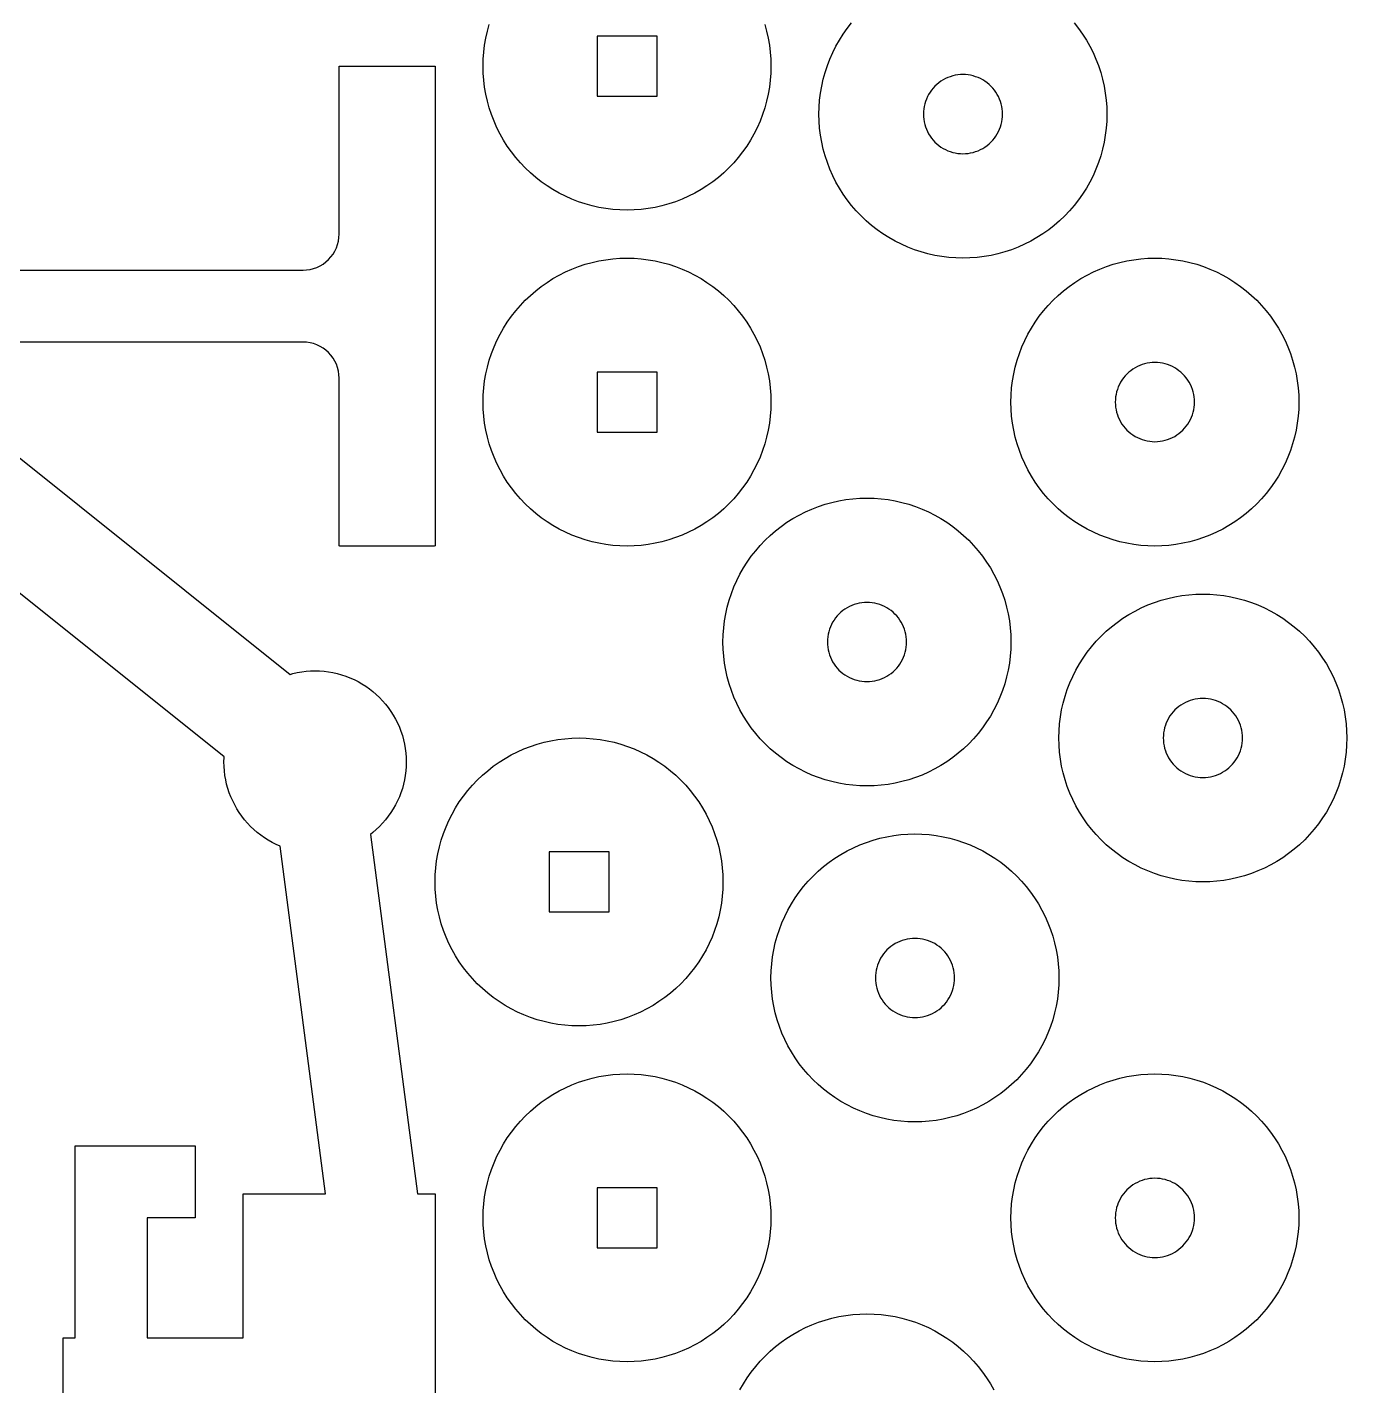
# Model space of a CAD drawing. Header units: millimetres. Extents: x 5 to 513, y 5 to 395.
# Drawn here: x 454 to 509, y 246 to 302.6 of the extents above; entities that cross this region are included whole.
import ezdxf

# ---------------------------------------------------------------- set-up
doc = ezdxf.new("R2010")
doc.units = ezdxf.units.MM
doc.layers.add('CUT', color=1, linetype='Continuous')

msp = doc.modelspace()

# ---------------------------------------------------------------- linework, layer by layer
at = {"layer": 'CUT'}
for points in [[(484.742, 302.742), (484.82, 302.458), (484.885, 302.171), (484.935, 301.88), (484.971, 301.588), (484.993, 301.294), (485, 301), (484.993, 300.706), (484.971, 300.412), (484.935, 300.12), (484.885, 299.829), (484.82, 299.542), (484.742, 299.258), (484.649, 298.979), (484.543, 298.704), (484.424, 298.435), (484.292, 298.172), (484.146, 297.915), (483.989, 297.667), (483.819, 297.426), (483.638, 297.194), (483.446, 296.971), (483.243, 296.757), (483.029, 296.554), (482.806, 296.362), (482.574, 296.181), (482.333, 296.011), (482.085, 295.854), (481.828, 295.708), (481.565, 295.576), (481.296, 295.457), (481.021, 295.351), (480.742, 295.258), (480.458, 295.18), (480.171, 295.115), (479.88, 295.065), (479.588, 295.029), (479.294, 295.007), (479, 295), (478.706, 295.007), (478.412, 295.029), (478.12, 295.065), (477.829, 295.115), (477.542, 295.18), (477.258, 295.258), (476.979, 295.351), (476.704, 295.457), (476.435, 295.576), (476.172, 295.708), (475.915, 295.854), (475.667, 296.011), (475.426, 296.181), (475.194, 296.362), (474.971, 296.554), (474.757, 296.757), (474.554, 296.971), (474.362, 297.194), (474.181, 297.426), (474.011, 297.667), (473.854, 297.915), (473.708, 298.172), (473.576, 298.435), (473.457, 298.704), (473.351, 298.979), (473.258, 299.258), (473.18, 299.542), (473.115, 299.829), (473.065, 300.12), (473.029, 300.412), (473.007, 300.706), (473, 301), (473.007, 301.294), (473.029, 301.588), (473.065, 301.88), (473.115, 302.171), (473.18, 302.458), (473.258, 302.742)], [(497.638, 302.806), (497.819, 302.574), (497.989, 302.333), (498.146, 302.085), (498.292, 301.828), (498.424, 301.565), (498.543, 301.296), (498.649, 301.021), (498.742, 300.742), (498.82, 300.458), (498.885, 300.171), (498.935, 299.88), (498.971, 299.588), (498.993, 299.294), (499, 299), (498.993, 298.706), (498.971, 298.412), (498.935, 298.12), (498.885, 297.829), (498.82, 297.542), (498.742, 297.258), (498.649, 296.979), (498.543, 296.704), (498.424, 296.435), (498.292, 296.172), (498.146, 295.915), (497.989, 295.667), (497.819, 295.426), (497.638, 295.194), (497.446, 294.971), (497.243, 294.757), (497.029, 294.554), (496.806, 294.362), (496.574, 294.181), (496.333, 294.011), (496.085, 293.854), (495.828, 293.708), (495.565, 293.576), (495.296, 293.457), (495.021, 293.351), (494.742, 293.258), (494.458, 293.18), (494.171, 293.115), (493.88, 293.065), (493.588, 293.029), (493.294, 293.007), (493, 293), (492.706, 293.007), (492.412, 293.029), (492.12, 293.065), (491.829, 293.115), (491.542, 293.18), (491.258, 293.258), (490.979, 293.351), (490.704, 293.457), (490.435, 293.576), (490.172, 293.708), (489.915, 293.854), (489.667, 294.011), (489.426, 294.181), (489.194, 294.362), (488.971, 294.554), (488.757, 294.757), (488.554, 294.971), (488.362, 295.194), (488.181, 295.426), (488.011, 295.667), (487.854, 295.915), (487.708, 296.172), (487.576, 296.435), (487.457, 296.704), (487.351, 296.979), (487.258, 297.258), (487.18, 297.542), (487.115, 297.829), (487.065, 298.12), (487.029, 298.412), (487.007, 298.706), (487, 299), (487.007, 299.294), (487.029, 299.588), (487.065, 299.88), (487.115, 300.171), (487.18, 300.458), (487.258, 300.742), (487.351, 301.021), (487.457, 301.296), (487.576, 301.565), (487.708, 301.828), (487.854, 302.085), (488.011, 302.333), (488.181, 302.574), (488.362, 302.806)], [(451.037, 292.5), (465.5, 292.5), (465.647, 292.507), (465.793, 292.529), (465.935, 292.565), (466.074, 292.614), (466.207, 292.677), (466.333, 292.753), (466.452, 292.84), (466.561, 292.939), (466.66, 293.048), (466.747, 293.167), (466.823, 293.293), (466.886, 293.426), (466.935, 293.565), (466.971, 293.707), (466.993, 293.853), (467, 294), (467, 300.963), (467.002, 300.998), (467.037, 301), (470.963, 301), (470.998, 300.998), (471, 300.963), (471, 281.037), (470.998, 281.002), (470.963, 281), (467.037, 281), (467.002, 281.002), (467, 281.037), (467, 288), (466.993, 288.147), (466.971, 288.293), (466.935, 288.435), (466.886, 288.574), (466.823, 288.707), (466.747, 288.833), (466.66, 288.952), (466.561, 289.061), (466.452, 289.16), (466.333, 289.247), (466.207, 289.323), (466.074, 289.386), (465.935, 289.435), (465.793, 289.471), (465.647, 289.493), (465.5, 289.5), (451.037, 289.5)], [(443, 293.217), (464.956, 275.653), (465.077, 275.686), (465.259, 275.727), (465.442, 275.759), (465.628, 275.782), (465.814, 275.795), (466, 275.8), (466.186, 275.795), (466.372, 275.782), (466.558, 275.759), (466.741, 275.727), (466.923, 275.686), (467.103, 275.636), (467.28, 275.578), (467.454, 275.511), (467.625, 275.435), (467.791, 275.351), (467.954, 275.259), (468.111, 275.16), (468.264, 275.052), (468.411, 274.937), (468.552, 274.816), (468.687, 274.687), (468.816, 274.552), (468.937, 274.411), (469.052, 274.264), (469.16, 274.111), (469.259, 273.954), (469.351, 273.791), (469.435, 273.625), (469.511, 273.454), (469.578, 273.28), (469.636, 273.103), (469.686, 272.923), (469.727, 272.741), (469.759, 272.558), (469.782, 272.372), (469.795, 272.186), (469.8, 272), (469.795, 271.814), (469.782, 271.628), (469.759, 271.442), (469.727, 271.259), (469.686, 271.077), (469.636, 270.897), (469.578, 270.72), (469.511, 270.546), (469.435, 270.375), (469.351, 270.209), (469.259, 270.046), (469.16, 269.889), (469.052, 269.736), (468.937, 269.589), (468.816, 269.448), (468.687, 269.313), (468.552, 269.184), (468.411, 269.063), (468.31, 268.984), (470.264, 254), (471, 254), (471, 244)], [(455.5, 245), (455.5, 248), (456, 248), (456, 256), (459, 256), (461, 256), (461, 253), (459, 253), (459, 248), (463, 248), (463, 254), (466.432, 254), (464.542, 268.491), (464.375, 268.565), (464.209, 268.649), (464.046, 268.741), (463.889, 268.84), (463.736, 268.948), (463.589, 269.063), (463.448, 269.184), (463.313, 269.313), (463.184, 269.448), (463.063, 269.589), (462.948, 269.736), (462.84, 269.889), (462.741, 270.046), (462.649, 270.209), (462.565, 270.375), (462.489, 270.546), (462.422, 270.72), (462.364, 270.897), (462.314, 271.077), (462.273, 271.259), (462.241, 271.442), (462.218, 271.628), (462.205, 271.814), (462.2, 272), (462.205, 272.186), (462.207, 272.217), (443, 287.583)], [(483.708, 245.828), (483.854, 246.085), (484.011, 246.333), (484.181, 246.574), (484.362, 246.806), (484.554, 247.029), (484.757, 247.243), (484.971, 247.446), (485.194, 247.638), (485.426, 247.819), (485.667, 247.989), (485.915, 248.146), (486.172, 248.292), (486.435, 248.424), (486.704, 248.543), (486.979, 248.649), (487.258, 248.742), (487.542, 248.82), (487.829, 248.885), (488.12, 248.935), (488.412, 248.971), (488.706, 248.993), (489, 249), (489.294, 248.993), (489.588, 248.971), (489.88, 248.935), (490.171, 248.885), (490.458, 248.82), (490.742, 248.742), (491.021, 248.649), (491.296, 248.543), (491.565, 248.424), (491.828, 248.292), (492.085, 248.146), (492.333, 247.989), (492.574, 247.819), (492.806, 247.638), (493.029, 247.446), (493.243, 247.243), (493.446, 247.029), (493.638, 246.806), (493.819, 246.574), (493.989, 246.333), (494.146, 246.085), (494.292, 245.828)]]:
    msp.add_lwpolyline(points, dxfattribs=at)
for points in [[(480.25, 302.25), (477.75, 302.25), (477.75, 299.75), (480.25, 299.75)], [(494.646, 299.108), (494.636, 299.215), (494.618, 299.322), (494.594, 299.427), (494.562, 299.53), (494.524, 299.631), (494.48, 299.73), (494.429, 299.825), (494.372, 299.917), (494.309, 300.004), (494.241, 300.088), (494.167, 300.167), (494.088, 300.241), (494.004, 300.309), (493.917, 300.372), (493.825, 300.429), (493.73, 300.48), (493.631, 300.524), (493.53, 300.562), (493.427, 300.594), (493.322, 300.618), (493.215, 300.636), (493.108, 300.646), (493, 300.65), (492.892, 300.646), (492.785, 300.636), (492.678, 300.618), (492.573, 300.594), (492.47, 300.562), (492.369, 300.524), (492.27, 300.48), (492.175, 300.429), (492.083, 300.372), (491.996, 300.309), (491.912, 300.241), (491.833, 300.167), (491.759, 300.088), (491.691, 300.004), (491.628, 299.917), (491.571, 299.825), (491.52, 299.73), (491.476, 299.631), (491.438, 299.53), (491.406, 299.427), (491.382, 299.322), (491.364, 299.215), (491.354, 299.108), (491.35, 299), (491.354, 298.892), (491.364, 298.785), (491.382, 298.678), (491.406, 298.573), (491.438, 298.47), (491.476, 298.369), (491.52, 298.27), (491.571, 298.175), (491.628, 298.083), (491.691, 297.996), (491.759, 297.912), (491.833, 297.833), (491.912, 297.759), (491.996, 297.691), (492.083, 297.628), (492.175, 297.571), (492.27, 297.52), (492.369, 297.476), (492.47, 297.438), (492.573, 297.406), (492.678, 297.382), (492.785, 297.364), (492.892, 297.354), (493, 297.35), (493.108, 297.354), (493.215, 297.364), (493.322, 297.382), (493.427, 297.406), (493.53, 297.438), (493.631, 297.476), (493.73, 297.52), (493.825, 297.571), (493.917, 297.628), (494.004, 297.691), (494.088, 297.759), (494.167, 297.833), (494.241, 297.912), (494.309, 297.996), (494.372, 298.083), (494.429, 298.175), (494.48, 298.27), (494.524, 298.369), (494.562, 298.47), (494.594, 298.573), (494.618, 298.678), (494.636, 298.785), (494.646, 298.892), (494.65, 299)], [(484.993, 286.706), (484.971, 286.412), (484.935, 286.12), (484.885, 285.829), (484.82, 285.542), (484.742, 285.258), (484.649, 284.979), (484.543, 284.704), (484.424, 284.435), (484.292, 284.172), (484.146, 283.915), (483.989, 283.667), (483.819, 283.426), (483.638, 283.194), (483.446, 282.971), (483.243, 282.757), (483.029, 282.554), (482.806, 282.362), (482.574, 282.181), (482.333, 282.011), (482.085, 281.854), (481.828, 281.708), (481.565, 281.576), (481.296, 281.457), (481.021, 281.351), (480.742, 281.258), (480.458, 281.18), (480.171, 281.115), (479.88, 281.065), (479.588, 281.029), (479.294, 281.007), (479, 281), (478.706, 281.007), (478.412, 281.029), (478.12, 281.065), (477.829, 281.115), (477.542, 281.18), (477.258, 281.258), (476.979, 281.351), (476.704, 281.457), (476.435, 281.576), (476.172, 281.708), (475.915, 281.854), (475.667, 282.011), (475.426, 282.181), (475.194, 282.362), (474.971, 282.554), (474.757, 282.757), (474.554, 282.971), (474.362, 283.194), (474.181, 283.426), (474.011, 283.667), (473.854, 283.915), (473.708, 284.172), (473.576, 284.435), (473.457, 284.704), (473.351, 284.979), (473.258, 285.258), (473.18, 285.542), (473.115, 285.829), (473.065, 286.12), (473.029, 286.412), (473.007, 286.706), (473, 287), (473.007, 287.294), (473.029, 287.588), (473.065, 287.88), (473.115, 288.171), (473.18, 288.458), (473.258, 288.742), (473.351, 289.021), (473.457, 289.296), (473.576, 289.565), (473.708, 289.828), (473.854, 290.085), (474.011, 290.333), (474.181, 290.574), (474.362, 290.806), (474.554, 291.029), (474.757, 291.243), (474.971, 291.446), (475.194, 291.638), (475.426, 291.819), (475.667, 291.989), (475.915, 292.146), (476.172, 292.292), (476.435, 292.424), (476.704, 292.543), (476.979, 292.649), (477.258, 292.742), (477.542, 292.82), (477.829, 292.885), (478.12, 292.935), (478.412, 292.971), (478.706, 292.993), (479, 293), (479.294, 292.993), (479.588, 292.971), (479.88, 292.935), (480.171, 292.885), (480.458, 292.82), (480.742, 292.742), (481.021, 292.649), (481.296, 292.543), (481.565, 292.424), (481.828, 292.292), (482.085, 292.146), (482.333, 291.989), (482.574, 291.819), (482.806, 291.638), (483.029, 291.446), (483.243, 291.243), (483.446, 291.029), (483.638, 290.806), (483.819, 290.574), (483.989, 290.333), (484.146, 290.085), (484.292, 289.828), (484.424, 289.565), (484.543, 289.296), (484.649, 289.021), (484.742, 288.742), (484.82, 288.458), (484.885, 288.171), (484.935, 287.88), (484.971, 287.588), (484.993, 287.294), (485, 287)], [(506.993, 286.706), (506.971, 286.412), (506.935, 286.12), (506.885, 285.829), (506.82, 285.542), (506.742, 285.258), (506.649, 284.979), (506.543, 284.704), (506.424, 284.435), (506.292, 284.172), (506.146, 283.915), (505.989, 283.667), (505.819, 283.426), (505.638, 283.194), (505.446, 282.971), (505.243, 282.757), (505.029, 282.554), (504.806, 282.362), (504.574, 282.181), (504.333, 282.011), (504.085, 281.854), (503.828, 281.708), (503.565, 281.576), (503.296, 281.457), (503.021, 281.351), (502.742, 281.258), (502.458, 281.18), (502.171, 281.115), (501.88, 281.065), (501.588, 281.029), (501.294, 281.007), (501, 281), (500.706, 281.007), (500.412, 281.029), (500.12, 281.065), (499.829, 281.115), (499.542, 281.18), (499.258, 281.258), (498.979, 281.351), (498.704, 281.457), (498.435, 281.576), (498.172, 281.708), (497.915, 281.854), (497.667, 282.011), (497.426, 282.181), (497.194, 282.362), (496.971, 282.554), (496.757, 282.757), (496.554, 282.971), (496.362, 283.194), (496.181, 283.426), (496.011, 283.667), (495.854, 283.915), (495.708, 284.172), (495.576, 284.435), (495.457, 284.704), (495.351, 284.979), (495.258, 285.258), (495.18, 285.542), (495.115, 285.829), (495.065, 286.12), (495.029, 286.412), (495.007, 286.706), (495, 287), (495.007, 287.294), (495.029, 287.588), (495.065, 287.88), (495.115, 288.171), (495.18, 288.458), (495.258, 288.742), (495.351, 289.021), (495.457, 289.296), (495.576, 289.565), (495.708, 289.828), (495.854, 290.085), (496.011, 290.333), (496.181, 290.574), (496.362, 290.806), (496.554, 291.029), (496.757, 291.243), (496.971, 291.446), (497.194, 291.638), (497.426, 291.819), (497.667, 291.989), (497.915, 292.146), (498.172, 292.292), (498.435, 292.424), (498.704, 292.543), (498.979, 292.649), (499.258, 292.742), (499.542, 292.82), (499.829, 292.885), (500.12, 292.935), (500.412, 292.971), (500.706, 292.993), (501, 293), (501.294, 292.993), (501.588, 292.971), (501.88, 292.935), (502.171, 292.885), (502.458, 292.82), (502.742, 292.742), (503.021, 292.649), (503.296, 292.543), (503.565, 292.424), (503.828, 292.292), (504.085, 292.146), (504.333, 291.989), (504.574, 291.819), (504.806, 291.638), (505.029, 291.446), (505.243, 291.243), (505.446, 291.029), (505.638, 290.806), (505.819, 290.574), (505.989, 290.333), (506.146, 290.085), (506.292, 289.828), (506.424, 289.565), (506.543, 289.296), (506.649, 289.021), (506.742, 288.742), (506.82, 288.458), (506.885, 288.171), (506.935, 287.88), (506.971, 287.588), (506.993, 287.294), (507, 287)], [(480.25, 288.25), (477.75, 288.25), (477.75, 285.75), (480.25, 285.75)], [(502.646, 287.108), (502.636, 287.215), (502.618, 287.322), (502.594, 287.427), (502.562, 287.53), (502.524, 287.631), (502.48, 287.73), (502.429, 287.825), (502.372, 287.917), (502.309, 288.004), (502.241, 288.088), (502.167, 288.167), (502.088, 288.241), (502.004, 288.309), (501.917, 288.372), (501.825, 288.429), (501.73, 288.48), (501.631, 288.524), (501.53, 288.562), (501.427, 288.594), (501.322, 288.618), (501.215, 288.636), (501.108, 288.646), (501, 288.65), (500.892, 288.646), (500.785, 288.636), (500.678, 288.618), (500.573, 288.594), (500.47, 288.562), (500.369, 288.524), (500.27, 288.48), (500.175, 288.429), (500.083, 288.372), (499.996, 288.309), (499.912, 288.241), (499.833, 288.167), (499.759, 288.088), (499.691, 288.004), (499.628, 287.917), (499.571, 287.825), (499.52, 287.73), (499.476, 287.631), (499.438, 287.53), (499.406, 287.427), (499.382, 287.322), (499.364, 287.215), (499.354, 287.108), (499.35, 287), (499.354, 286.892), (499.364, 286.785), (499.382, 286.678), (499.406, 286.573), (499.438, 286.47), (499.476, 286.369), (499.52, 286.27), (499.571, 286.175), (499.628, 286.083), (499.691, 285.996), (499.759, 285.912), (499.833, 285.833), (499.912, 285.759), (499.996, 285.691), (500.083, 285.628), (500.175, 285.571), (500.27, 285.52), (500.369, 285.476), (500.47, 285.438), (500.573, 285.406), (500.678, 285.382), (500.785, 285.364), (500.892, 285.354), (501, 285.35), (501.108, 285.354), (501.215, 285.364), (501.322, 285.382), (501.427, 285.406), (501.53, 285.438), (501.631, 285.476), (501.73, 285.52), (501.825, 285.571), (501.917, 285.628), (502.004, 285.691), (502.088, 285.759), (502.167, 285.833), (502.241, 285.912), (502.309, 285.996), (502.372, 286.083), (502.429, 286.175), (502.48, 286.27), (502.524, 286.369), (502.562, 286.47), (502.594, 286.573), (502.618, 286.678), (502.636, 286.785), (502.646, 286.892), (502.65, 287)], [(494.993, 276.706), (494.971, 276.412), (494.935, 276.12), (494.885, 275.829), (494.82, 275.542), (494.742, 275.258), (494.649, 274.979), (494.543, 274.704), (494.424, 274.435), (494.292, 274.172), (494.146, 273.915), (493.989, 273.667), (493.819, 273.426), (493.638, 273.194), (493.446, 272.971), (493.243, 272.757), (493.029, 272.554), (492.806, 272.362), (492.574, 272.181), (492.333, 272.011), (492.085, 271.854), (491.828, 271.708), (491.565, 271.576), (491.296, 271.457), (491.021, 271.351), (490.742, 271.258), (490.458, 271.18), (490.171, 271.115), (489.88, 271.065), (489.588, 271.029), (489.294, 271.007), (489, 271), (488.706, 271.007), (488.412, 271.029), (488.12, 271.065), (487.829, 271.115), (487.542, 271.18), (487.258, 271.258), (486.979, 271.351), (486.704, 271.457), (486.435, 271.576), (486.172, 271.708), (485.915, 271.854), (485.667, 272.011), (485.426, 272.181), (485.194, 272.362), (484.971, 272.554), (484.757, 272.757), (484.554, 272.971), (484.362, 273.194), (484.181, 273.426), (484.011, 273.667), (483.854, 273.915), (483.708, 274.172), (483.576, 274.435), (483.457, 274.704), (483.351, 274.979), (483.258, 275.258), (483.18, 275.542), (483.115, 275.829), (483.065, 276.12), (483.029, 276.412), (483.007, 276.706), (483, 277), (483.007, 277.294), (483.029, 277.588), (483.065, 277.88), (483.115, 278.171), (483.18, 278.458), (483.258, 278.742), (483.351, 279.021), (483.457, 279.296), (483.576, 279.565), (483.708, 279.828), (483.854, 280.085), (484.011, 280.333), (484.181, 280.574), (484.362, 280.806), (484.554, 281.029), (484.757, 281.243), (484.971, 281.446), (485.194, 281.638), (485.426, 281.819), (485.667, 281.989), (485.915, 282.146), (486.172, 282.292), (486.435, 282.424), (486.704, 282.543), (486.979, 282.649), (487.258, 282.742), (487.542, 282.82), (487.829, 282.885), (488.12, 282.935), (488.412, 282.971), (488.706, 282.993), (489, 283), (489.294, 282.993), (489.588, 282.971), (489.88, 282.935), (490.171, 282.885), (490.458, 282.82), (490.742, 282.742), (491.021, 282.649), (491.296, 282.543), (491.565, 282.424), (491.828, 282.292), (492.085, 282.146), (492.333, 281.989), (492.574, 281.819), (492.806, 281.638), (493.029, 281.446), (493.243, 281.243), (493.446, 281.029), (493.638, 280.806), (493.819, 280.574), (493.989, 280.333), (494.146, 280.085), (494.292, 279.828), (494.424, 279.565), (494.543, 279.296), (494.649, 279.021), (494.742, 278.742), (494.82, 278.458), (494.885, 278.171), (494.935, 277.88), (494.971, 277.588), (494.993, 277.294), (495, 277)], [(490.646, 277.108), (490.636, 277.215), (490.618, 277.322), (490.594, 277.427), (490.562, 277.53), (490.524, 277.631), (490.48, 277.73), (490.429, 277.825), (490.372, 277.917), (490.309, 278.004), (490.241, 278.088), (490.167, 278.167), (490.088, 278.241), (490.004, 278.309), (489.917, 278.372), (489.825, 278.429), (489.73, 278.48), (489.631, 278.524), (489.53, 278.562), (489.427, 278.594), (489.322, 278.618), (489.215, 278.636), (489.108, 278.646), (489, 278.65), (488.892, 278.646), (488.785, 278.636), (488.678, 278.618), (488.573, 278.594), (488.47, 278.562), (488.369, 278.524), (488.27, 278.48), (488.175, 278.429), (488.083, 278.372), (487.996, 278.309), (487.912, 278.241), (487.833, 278.167), (487.759, 278.088), (487.691, 278.004), (487.628, 277.917), (487.571, 277.825), (487.52, 277.73), (487.476, 277.631), (487.438, 277.53), (487.406, 277.427), (487.382, 277.322), (487.364, 277.215), (487.354, 277.108), (487.35, 277), (487.354, 276.892), (487.364, 276.785), (487.382, 276.678), (487.406, 276.573), (487.438, 276.47), (487.476, 276.369), (487.52, 276.27), (487.571, 276.175), (487.628, 276.083), (487.691, 275.996), (487.759, 275.912), (487.833, 275.833), (487.912, 275.759), (487.996, 275.691), (488.083, 275.628), (488.175, 275.571), (488.27, 275.52), (488.369, 275.476), (488.47, 275.438), (488.573, 275.406), (488.678, 275.382), (488.785, 275.364), (488.892, 275.354), (489, 275.35), (489.108, 275.354), (489.215, 275.364), (489.322, 275.382), (489.427, 275.406), (489.53, 275.438), (489.631, 275.476), (489.73, 275.52), (489.825, 275.571), (489.917, 275.628), (490.004, 275.691), (490.088, 275.759), (490.167, 275.833), (490.241, 275.912), (490.309, 275.996), (490.372, 276.083), (490.429, 276.175), (490.48, 276.27), (490.524, 276.369), (490.562, 276.47), (490.594, 276.573), (490.618, 276.678), (490.636, 276.785), (490.646, 276.892), (490.65, 277)], [(508.993, 272.706), (508.971, 272.412), (508.935, 272.12), (508.885, 271.829), (508.82, 271.542), (508.742, 271.258), (508.649, 270.979), (508.543, 270.704), (508.424, 270.435), (508.292, 270.172), (508.146, 269.915), (507.989, 269.667), (507.819, 269.426), (507.638, 269.194), (507.446, 268.971), (507.243, 268.757), (507.029, 268.554), (506.806, 268.362), (506.574, 268.181), (506.333, 268.011), (506.085, 267.854), (505.828, 267.708), (505.565, 267.576), (505.296, 267.457), (505.021, 267.351), (504.742, 267.258), (504.458, 267.18), (504.171, 267.115), (503.88, 267.065), (503.588, 267.029), (503.294, 267.007), (503, 267), (502.706, 267.007), (502.412, 267.029), (502.12, 267.065), (501.829, 267.115), (501.542, 267.18), (501.258, 267.258), (500.979, 267.351), (500.704, 267.457), (500.435, 267.576), (500.172, 267.708), (499.915, 267.854), (499.667, 268.011), (499.426, 268.181), (499.194, 268.362), (498.971, 268.554), (498.757, 268.757), (498.554, 268.971), (498.362, 269.194), (498.181, 269.426), (498.011, 269.667), (497.854, 269.915), (497.708, 270.172), (497.576, 270.435), (497.457, 270.704), (497.351, 270.979), (497.258, 271.258), (497.18, 271.542), (497.115, 271.829), (497.065, 272.12), (497.029, 272.412), (497.007, 272.706), (497, 273), (497.007, 273.294), (497.029, 273.588), (497.065, 273.88), (497.115, 274.171), (497.18, 274.458), (497.258, 274.742), (497.351, 275.021), (497.457, 275.296), (497.576, 275.565), (497.708, 275.828), (497.854, 276.085), (498.011, 276.333), (498.181, 276.574), (498.362, 276.806), (498.554, 277.029), (498.757, 277.243), (498.971, 277.446), (499.194, 277.638), (499.426, 277.819), (499.667, 277.989), (499.915, 278.146), (500.172, 278.292), (500.435, 278.424), (500.704, 278.543), (500.979, 278.649), (501.258, 278.742), (501.542, 278.82), (501.829, 278.885), (502.12, 278.935), (502.412, 278.971), (502.706, 278.993), (503, 279), (503.294, 278.993), (503.588, 278.971), (503.88, 278.935), (504.171, 278.885), (504.458, 278.82), (504.742, 278.742), (505.021, 278.649), (505.296, 278.543), (505.565, 278.424), (505.828, 278.292), (506.085, 278.146), (506.333, 277.989), (506.574, 277.819), (506.806, 277.638), (507.029, 277.446), (507.243, 277.243), (507.446, 277.029), (507.638, 276.806), (507.819, 276.574), (507.989, 276.333), (508.146, 276.085), (508.292, 275.828), (508.424, 275.565), (508.543, 275.296), (508.649, 275.021), (508.742, 274.742), (508.82, 274.458), (508.885, 274.171), (508.935, 273.88), (508.971, 273.588), (508.993, 273.294), (509, 273)], [(504.646, 273.108), (504.636, 273.215), (504.618, 273.322), (504.594, 273.427), (504.562, 273.53), (504.524, 273.631), (504.48, 273.73), (504.429, 273.825), (504.372, 273.917), (504.309, 274.004), (504.241, 274.088), (504.167, 274.167), (504.088, 274.241), (504.004, 274.309), (503.917, 274.372), (503.825, 274.429), (503.73, 274.48), (503.631, 274.524), (503.53, 274.562), (503.427, 274.594), (503.322, 274.618), (503.215, 274.636), (503.108, 274.646), (503, 274.65), (502.892, 274.646), (502.785, 274.636), (502.678, 274.618), (502.573, 274.594), (502.47, 274.562), (502.369, 274.524), (502.27, 274.48), (502.175, 274.429), (502.083, 274.372), (501.996, 274.309), (501.912, 274.241), (501.833, 274.167), (501.759, 274.088), (501.691, 274.004), (501.628, 273.917), (501.571, 273.825), (501.52, 273.73), (501.476, 273.631), (501.438, 273.53), (501.406, 273.427), (501.382, 273.322), (501.364, 273.215), (501.354, 273.108), (501.35, 273), (501.354, 272.892), (501.364, 272.785), (501.382, 272.678), (501.406, 272.573), (501.438, 272.47), (501.476, 272.369), (501.52, 272.27), (501.571, 272.175), (501.628, 272.083), (501.691, 271.996), (501.759, 271.912), (501.833, 271.833), (501.912, 271.759), (501.996, 271.691), (502.083, 271.628), (502.175, 271.571), (502.27, 271.52), (502.369, 271.476), (502.47, 271.438), (502.573, 271.406), (502.678, 271.382), (502.785, 271.364), (502.892, 271.354), (503, 271.35), (503.108, 271.354), (503.215, 271.364), (503.322, 271.382), (503.427, 271.406), (503.53, 271.438), (503.631, 271.476), (503.73, 271.52), (503.825, 271.571), (503.917, 271.628), (504.004, 271.691), (504.088, 271.759), (504.167, 271.833), (504.241, 271.912), (504.309, 271.996), (504.372, 272.083), (504.429, 272.175), (504.48, 272.27), (504.524, 272.369), (504.562, 272.47), (504.594, 272.573), (504.618, 272.678), (504.636, 272.785), (504.646, 272.892), (504.65, 273)], [(482.993, 266.706), (482.971, 266.412), (482.935, 266.12), (482.885, 265.829), (482.82, 265.542), (482.742, 265.258), (482.649, 264.979), (482.543, 264.704), (482.424, 264.435), (482.292, 264.172), (482.146, 263.915), (481.989, 263.667), (481.819, 263.426), (481.638, 263.194), (481.446, 262.971), (481.243, 262.757), (481.029, 262.554), (480.806, 262.362), (480.574, 262.181), (480.333, 262.011), (480.085, 261.854), (479.828, 261.708), (479.565, 261.576), (479.296, 261.457), (479.021, 261.351), (478.742, 261.258), (478.458, 261.18), (478.171, 261.115), (477.88, 261.065), (477.588, 261.029), (477.294, 261.007), (477, 261), (476.706, 261.007), (476.412, 261.029), (476.12, 261.065), (475.829, 261.115), (475.542, 261.18), (475.258, 261.258), (474.979, 261.351), (474.704, 261.457), (474.435, 261.576), (474.172, 261.708), (473.915, 261.854), (473.667, 262.011), (473.426, 262.181), (473.194, 262.362), (472.971, 262.554), (472.757, 262.757), (472.554, 262.971), (472.362, 263.194), (472.181, 263.426), (472.011, 263.667), (471.854, 263.915), (471.708, 264.172), (471.576, 264.435), (471.457, 264.704), (471.351, 264.979), (471.258, 265.258), (471.18, 265.542), (471.115, 265.829), (471.065, 266.12), (471.029, 266.412), (471.007, 266.706), (471, 267), (471.007, 267.294), (471.029, 267.588), (471.065, 267.88), (471.115, 268.171), (471.18, 268.458), (471.258, 268.742), (471.351, 269.021), (471.457, 269.296), (471.576, 269.565), (471.708, 269.828), (471.854, 270.085), (472.011, 270.333), (472.181, 270.574), (472.362, 270.806), (472.554, 271.029), (472.757, 271.243), (472.971, 271.446), (473.194, 271.638), (473.426, 271.819), (473.667, 271.989), (473.915, 272.146), (474.172, 272.292), (474.435, 272.424), (474.704, 272.543), (474.979, 272.649), (475.258, 272.742), (475.542, 272.82), (475.829, 272.885), (476.12, 272.935), (476.412, 272.971), (476.706, 272.993), (477, 273), (477.294, 272.993), (477.588, 272.971), (477.88, 272.935), (478.171, 272.885), (478.458, 272.82), (478.742, 272.742), (479.021, 272.649), (479.296, 272.543), (479.565, 272.424), (479.828, 272.292), (480.085, 272.146), (480.333, 271.989), (480.574, 271.819), (480.806, 271.638), (481.029, 271.446), (481.243, 271.243), (481.446, 271.029), (481.638, 270.806), (481.819, 270.574), (481.989, 270.333), (482.146, 270.085), (482.292, 269.828), (482.424, 269.565), (482.543, 269.296), (482.649, 269.021), (482.742, 268.742), (482.82, 268.458), (482.885, 268.171), (482.935, 267.88), (482.971, 267.588), (482.993, 267.294), (483, 267)], [(496.993, 262.706), (496.971, 262.412), (496.935, 262.12), (496.885, 261.829), (496.82, 261.542), (496.742, 261.258), (496.649, 260.979), (496.543, 260.704), (496.424, 260.435), (496.292, 260.172), (496.146, 259.915), (495.989, 259.667), (495.819, 259.426), (495.638, 259.194), (495.446, 258.971), (495.243, 258.757), (495.029, 258.554), (494.806, 258.362), (494.574, 258.181), (494.333, 258.011), (494.085, 257.854), (493.828, 257.708), (493.565, 257.576), (493.296, 257.457), (493.021, 257.351), (492.742, 257.258), (492.458, 257.18), (492.171, 257.115), (491.88, 257.065), (491.588, 257.029), (491.294, 257.007), (491, 257), (490.706, 257.007), (490.412, 257.029), (490.12, 257.065), (489.829, 257.115), (489.542, 257.18), (489.258, 257.258), (488.979, 257.351), (488.704, 257.457), (488.435, 257.576), (488.172, 257.708), (487.915, 257.854), (487.667, 258.011), (487.426, 258.181), (487.194, 258.362), (486.971, 258.554), (486.757, 258.757), (486.554, 258.971), (486.362, 259.194), (486.181, 259.426), (486.011, 259.667), (485.854, 259.915), (485.708, 260.172), (485.576, 260.435), (485.457, 260.704), (485.351, 260.979), (485.258, 261.258), (485.18, 261.542), (485.115, 261.829), (485.065, 262.12), (485.029, 262.412), (485.007, 262.706), (485, 263), (485.007, 263.294), (485.029, 263.588), (485.065, 263.88), (485.115, 264.171), (485.18, 264.458), (485.258, 264.742), (485.351, 265.021), (485.457, 265.296), (485.576, 265.565), (485.708, 265.828), (485.854, 266.085), (486.011, 266.333), (486.181, 266.574), (486.362, 266.806), (486.554, 267.029), (486.757, 267.243), (486.971, 267.446), (487.194, 267.638), (487.426, 267.819), (487.667, 267.989), (487.915, 268.146), (488.172, 268.292), (488.435, 268.424), (488.704, 268.543), (488.979, 268.649), (489.258, 268.742), (489.542, 268.82), (489.829, 268.885), (490.12, 268.935), (490.412, 268.971), (490.706, 268.993), (491, 269), (491.294, 268.993), (491.588, 268.971), (491.88, 268.935), (492.171, 268.885), (492.458, 268.82), (492.742, 268.742), (493.021, 268.649), (493.296, 268.543), (493.565, 268.424), (493.828, 268.292), (494.085, 268.146), (494.333, 267.989), (494.574, 267.819), (494.806, 267.638), (495.029, 267.446), (495.243, 267.243), (495.446, 267.029), (495.638, 266.806), (495.819, 266.574), (495.989, 266.333), (496.146, 266.085), (496.292, 265.828), (496.424, 265.565), (496.543, 265.296), (496.649, 265.021), (496.742, 264.742), (496.82, 264.458), (496.885, 264.171), (496.935, 263.88), (496.971, 263.588), (496.993, 263.294), (497, 263)], [(478.25, 268.25), (475.75, 268.25), (475.75, 265.75), (478.25, 265.75)], [(492.646, 263.108), (492.636, 263.215), (492.618, 263.322), (492.594, 263.427), (492.562, 263.53), (492.524, 263.631), (492.48, 263.73), (492.429, 263.825), (492.372, 263.917), (492.309, 264.004), (492.241, 264.088), (492.167, 264.167), (492.088, 264.241), (492.004, 264.309), (491.917, 264.372), (491.825, 264.429), (491.73, 264.48), (491.631, 264.524), (491.53, 264.562), (491.427, 264.594), (491.322, 264.618), (491.215, 264.636), (491.108, 264.646), (491, 264.65), (490.892, 264.646), (490.785, 264.636), (490.678, 264.618), (490.573, 264.594), (490.47, 264.562), (490.369, 264.524), (490.27, 264.48), (490.175, 264.429), (490.083, 264.372), (489.996, 264.309), (489.912, 264.241), (489.833, 264.167), (489.759, 264.088), (489.691, 264.004), (489.628, 263.917), (489.571, 263.825), (489.52, 263.73), (489.476, 263.631), (489.438, 263.53), (489.406, 263.427), (489.382, 263.322), (489.364, 263.215), (489.354, 263.108), (489.35, 263), (489.354, 262.892), (489.364, 262.785), (489.382, 262.678), (489.406, 262.573), (489.438, 262.47), (489.476, 262.369), (489.52, 262.27), (489.571, 262.175), (489.628, 262.083), (489.691, 261.996), (489.759, 261.912), (489.833, 261.833), (489.912, 261.759), (489.996, 261.691), (490.083, 261.628), (490.175, 261.571), (490.27, 261.52), (490.369, 261.476), (490.47, 261.438), (490.573, 261.406), (490.678, 261.382), (490.785, 261.364), (490.892, 261.354), (491, 261.35), (491.108, 261.354), (491.215, 261.364), (491.322, 261.382), (491.427, 261.406), (491.53, 261.438), (491.631, 261.476), (491.73, 261.52), (491.825, 261.571), (491.917, 261.628), (492.004, 261.691), (492.088, 261.759), (492.167, 261.833), (492.241, 261.912), (492.309, 261.996), (492.372, 262.083), (492.429, 262.175), (492.48, 262.27), (492.524, 262.369), (492.562, 262.47), (492.594, 262.573), (492.618, 262.678), (492.636, 262.785), (492.646, 262.892), (492.65, 263)], [(484.993, 252.706), (484.971, 252.412), (484.935, 252.12), (484.885, 251.829), (484.82, 251.542), (484.742, 251.258), (484.649, 250.979), (484.543, 250.704), (484.424, 250.435), (484.292, 250.172), (484.146, 249.915), (483.989, 249.667), (483.819, 249.426), (483.638, 249.194), (483.446, 248.971), (483.243, 248.757), (483.029, 248.554), (482.806, 248.362), (482.574, 248.181), (482.333, 248.011), (482.085, 247.854), (481.828, 247.708), (481.565, 247.576), (481.296, 247.457), (481.021, 247.351), (480.742, 247.258), (480.458, 247.18), (480.171, 247.115), (479.88, 247.065), (479.588, 247.029), (479.294, 247.007), (479, 247), (478.706, 247.007), (478.412, 247.029), (478.12, 247.065), (477.829, 247.115), (477.542, 247.18), (477.258, 247.258), (476.979, 247.351), (476.704, 247.457), (476.435, 247.576), (476.172, 247.708), (475.915, 247.854), (475.667, 248.011), (475.426, 248.181), (475.194, 248.362), (474.971, 248.554), (474.757, 248.757), (474.554, 248.971), (474.362, 249.194), (474.181, 249.426), (474.011, 249.667), (473.854, 249.915), (473.708, 250.172), (473.576, 250.435), (473.457, 250.704), (473.351, 250.979), (473.258, 251.258), (473.18, 251.542), (473.115, 251.829), (473.065, 252.12), (473.029, 252.412), (473.007, 252.706), (473, 253), (473.007, 253.294), (473.029, 253.588), (473.065, 253.88), (473.115, 254.171), (473.18, 254.458), (473.258, 254.742), (473.351, 255.021), (473.457, 255.296), (473.576, 255.565), (473.708, 255.828), (473.854, 256.085), (474.011, 256.333), (474.181, 256.574), (474.362, 256.806), (474.554, 257.029), (474.757, 257.243), (474.971, 257.446), (475.194, 257.638), (475.426, 257.819), (475.667, 257.989), (475.915, 258.146), (476.172, 258.292), (476.435, 258.424), (476.704, 258.543), (476.979, 258.649), (477.258, 258.742), (477.542, 258.82), (477.829, 258.885), (478.12, 258.935), (478.412, 258.971), (478.706, 258.993), (479, 259), (479.294, 258.993), (479.588, 258.971), (479.88, 258.935), (480.171, 258.885), (480.458, 258.82), (480.742, 258.742), (481.021, 258.649), (481.296, 258.543), (481.565, 258.424), (481.828, 258.292), (482.085, 258.146), (482.333, 257.989), (482.574, 257.819), (482.806, 257.638), (483.029, 257.446), (483.243, 257.243), (483.446, 257.029), (483.638, 256.806), (483.819, 256.574), (483.989, 256.333), (484.146, 256.085), (484.292, 255.828), (484.424, 255.565), (484.543, 255.296), (484.649, 255.021), (484.742, 254.742), (484.82, 254.458), (484.885, 254.171), (484.935, 253.88), (484.971, 253.588), (484.993, 253.294), (485, 253)], [(506.993, 252.706), (506.971, 252.412), (506.935, 252.12), (506.885, 251.829), (506.82, 251.542), (506.742, 251.258), (506.649, 250.979), (506.543, 250.704), (506.424, 250.435), (506.292, 250.172), (506.146, 249.915), (505.989, 249.667), (505.819, 249.426), (505.638, 249.194), (505.446, 248.971), (505.243, 248.757), (505.029, 248.554), (504.806, 248.362), (504.574, 248.181), (504.333, 248.011), (504.085, 247.854), (503.828, 247.708), (503.565, 247.576), (503.296, 247.457), (503.021, 247.351), (502.742, 247.258), (502.458, 247.18), (502.171, 247.115), (501.88, 247.065), (501.588, 247.029), (501.294, 247.007), (501, 247), (500.706, 247.007), (500.412, 247.029), (500.12, 247.065), (499.829, 247.115), (499.542, 247.18), (499.258, 247.258), (498.979, 247.351), (498.704, 247.457), (498.435, 247.576), (498.172, 247.708), (497.915, 247.854), (497.667, 248.011), (497.426, 248.181), (497.194, 248.362), (496.971, 248.554), (496.757, 248.757), (496.554, 248.971), (496.362, 249.194), (496.181, 249.426), (496.011, 249.667), (495.854, 249.915), (495.708, 250.172), (495.576, 250.435), (495.457, 250.704), (495.351, 250.979), (495.258, 251.258), (495.18, 251.542), (495.115, 251.829), (495.065, 252.12), (495.029, 252.412), (495.007, 252.706), (495, 253), (495.007, 253.294), (495.029, 253.588), (495.065, 253.88), (495.115, 254.171), (495.18, 254.458), (495.258, 254.742), (495.351, 255.021), (495.457, 255.296), (495.576, 255.565), (495.708, 255.828), (495.854, 256.085), (496.011, 256.333), (496.181, 256.574), (496.362, 256.806), (496.554, 257.029), (496.757, 257.243), (496.971, 257.446), (497.194, 257.638), (497.426, 257.819), (497.667, 257.989), (497.915, 258.146), (498.172, 258.292), (498.435, 258.424), (498.704, 258.543), (498.979, 258.649), (499.258, 258.742), (499.542, 258.82), (499.829, 258.885), (500.12, 258.935), (500.412, 258.971), (500.706, 258.993), (501, 259), (501.294, 258.993), (501.588, 258.971), (501.88, 258.935), (502.171, 258.885), (502.458, 258.82), (502.742, 258.742), (503.021, 258.649), (503.296, 258.543), (503.565, 258.424), (503.828, 258.292), (504.085, 258.146), (504.333, 257.989), (504.574, 257.819), (504.806, 257.638), (505.029, 257.446), (505.243, 257.243), (505.446, 257.029), (505.638, 256.806), (505.819, 256.574), (505.989, 256.333), (506.146, 256.085), (506.292, 255.828), (506.424, 255.565), (506.543, 255.296), (506.649, 255.021), (506.742, 254.742), (506.82, 254.458), (506.885, 254.171), (506.935, 253.88), (506.971, 253.588), (506.993, 253.294), (507, 253)], [(480.25, 254.25), (477.75, 254.25), (477.75, 251.75), (480.25, 251.75)], [(502.646, 253.108), (502.636, 253.215), (502.618, 253.322), (502.594, 253.427), (502.562, 253.53), (502.524, 253.631), (502.48, 253.73), (502.429, 253.825), (502.372, 253.917), (502.309, 254.004), (502.241, 254.088), (502.167, 254.167), (502.088, 254.241), (502.004, 254.309), (501.917, 254.372), (501.825, 254.429), (501.73, 254.48), (501.631, 254.524), (501.53, 254.562), (501.427, 254.594), (501.322, 254.618), (501.215, 254.636), (501.108, 254.646), (501, 254.65), (500.892, 254.646), (500.785, 254.636), (500.678, 254.618), (500.573, 254.594), (500.47, 254.562), (500.369, 254.524), (500.27, 254.48), (500.175, 254.429), (500.083, 254.372), (499.996, 254.309), (499.912, 254.241), (499.833, 254.167), (499.759, 254.088), (499.691, 254.004), (499.628, 253.917), (499.571, 253.825), (499.52, 253.73), (499.476, 253.631), (499.438, 253.53), (499.406, 253.427), (499.382, 253.322), (499.364, 253.215), (499.354, 253.108), (499.35, 253), (499.354, 252.892), (499.364, 252.785), (499.382, 252.678), (499.406, 252.573), (499.438, 252.47), (499.476, 252.369), (499.52, 252.27), (499.571, 252.175), (499.628, 252.083), (499.691, 251.996), (499.759, 251.912), (499.833, 251.833), (499.912, 251.759), (499.996, 251.691), (500.083, 251.628), (500.175, 251.571), (500.27, 251.52), (500.369, 251.476), (500.47, 251.438), (500.573, 251.406), (500.678, 251.382), (500.785, 251.364), (500.892, 251.354), (501, 251.35), (501.108, 251.354), (501.215, 251.364), (501.322, 251.382), (501.427, 251.406), (501.53, 251.438), (501.631, 251.476), (501.73, 251.52), (501.825, 251.571), (501.917, 251.628), (502.004, 251.691), (502.088, 251.759), (502.167, 251.833), (502.241, 251.912), (502.309, 251.996), (502.372, 252.083), (502.429, 252.175), (502.48, 252.27), (502.524, 252.369), (502.562, 252.47), (502.594, 252.573), (502.618, 252.678), (502.636, 252.785), (502.646, 252.892), (502.65, 253)]]:
    msp.add_lwpolyline(points, close=True, dxfattribs=at)

doc.saveas('drawing.dxf')
